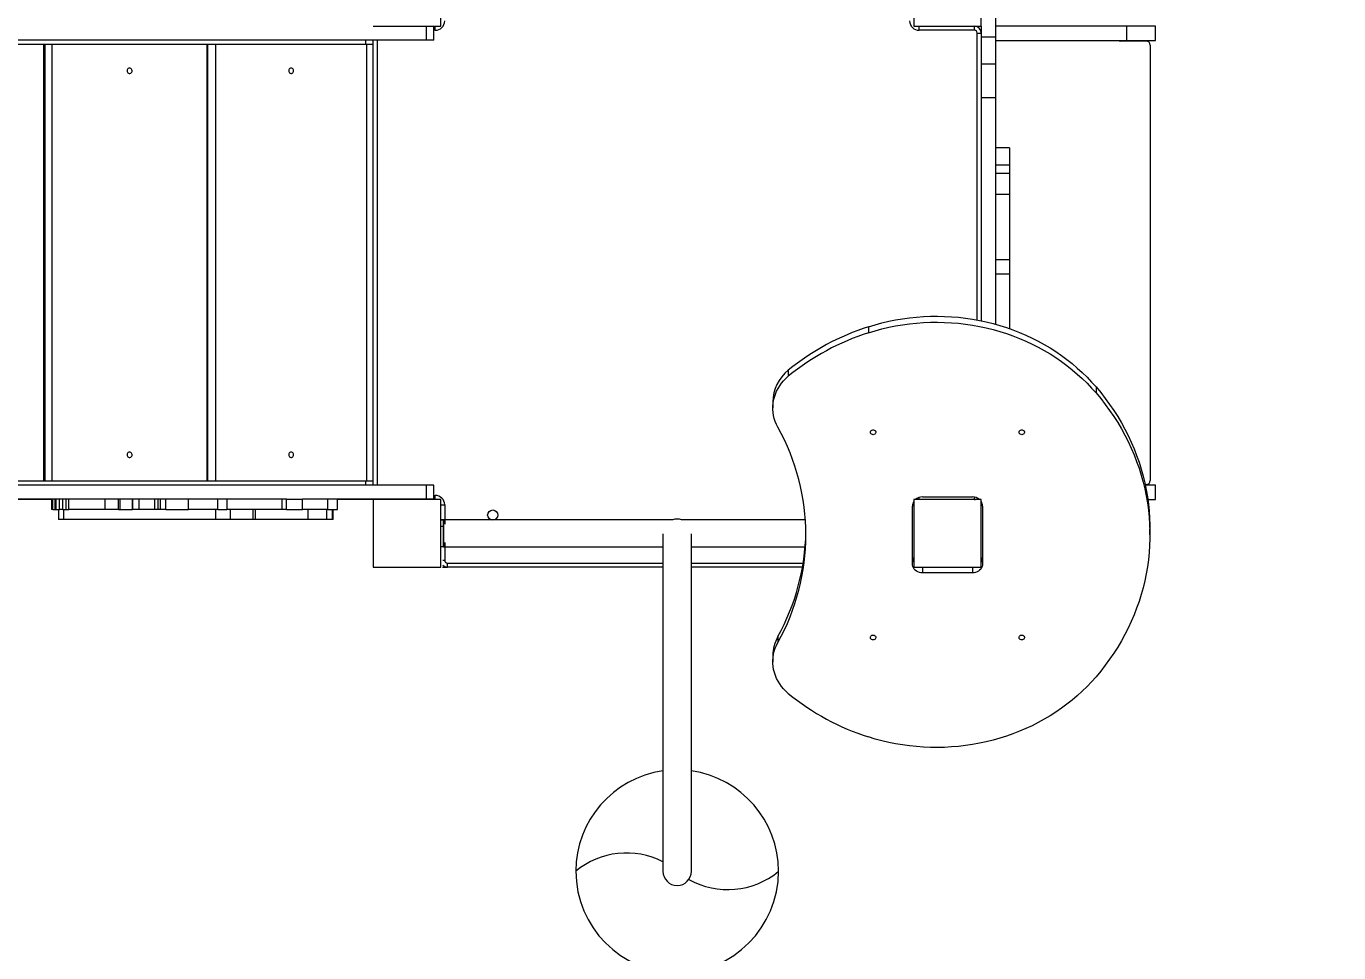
# Model space of a CAD drawing. Header units: millimetres. Extents: x -6332 to 8932, y -6739 to 7096.
# Drawn here: x 150 to 2093, y -630 to 740 of the extents above; entities that cross this region are included whole.
import ezdxf

# ---------------------------------------------------------------- set-up
doc = ezdxf.new("R2010")
doc.units = ezdxf.units.MM
for name, color, linetype in [('DIKOM_ОБЪЕКТ', 7, 'Continuous'), ('DIKOM_РАЗМЕР_ЗОНА', 7, 'Continuous'), ('DIKOM_РАЗМЕР_ОБЪЕКТА', 7, 'Continuous')]:
    doc.layers.add(name, color=color, linetype=linetype)
doc.styles.add('style1', font='arial.ttf', dxfattribs={"width": 0.8})
doc.dimstyles.new('1-50', dxfattribs={"dimtxt": 300, "dimasz": 200, "dimexe": 100, "dimexo": 0, "dimgap": 100, "dimtad": 1, "dimtxsty": 'style1', "dimcen": 200, "dimclrd": 7, "dimclre": 7, "dimclrt": 7, "dimadec": 1, "dimazin": 2, "dimtfac": 1, "dimtmove": 0, "dimatfit": 2, "dimfxl": 0, "dimlwd": 25, "dimlwe": 18, "dimarcsym": 0})

# ---------------------------------------------------------------- blocks, each defined once
blk = doc.blocks.new('*D9')
at = {"layer": 'Defpoints', "color": 0, "transparency": 16777216}
for p in [(777.2, 5594), (-4228.7, -3389.8), (7301.7, -3389.8)]:
    blk.add_point(p, dxfattribs=at)
at = {"layer": 'DIKOM_РАЗМЕР_ОБЪЕКТА', "color": 7, "lineweight": 18, "transparency": 16777216}
for p, q in [((777.2, 5594), (7401.7, 5594)), ((-4228.7, -3389.8), (7401.7, -3389.8))]:
    blk.add_line(p, q, dxfattribs=at)
at = {"layer": 'DIKOM_РАЗМЕР_ОБЪЕКТА', "color": 7, "lineweight": 25, "transparency": 16777216}
blk.add_line((7301.7, 5394), (7301.7, -3189.8), dxfattribs=at)
at = {"layer": 'DIKOM_РАЗМЕР_ОБЪЕКТА', "color": 7, "transparency": 16777216}
for points in [[(7268.4, 5394), (7335.1, 5394), (7301.7, 5594)], [(7268.4, -3189.8), (7335.1, -3189.8), (7301.7, -3389.8)]]:
    blk.add_solid(points, dxfattribs=at)
at = {"layer": 'DIKOM_РАЗМЕР_ОБЪЕКТА', "color": 7, "transparency": 16777216, "insert": (7048.6, 1153.7), "char_height": 300, "attachment_point": 5, "rotation": 90, "style": 'style1'}
blk.add_mtext('9000', dxfattribs=at)
blk = doc.blocks.new('*D10')
at = {"layer": 'Defpoints', "color": 0, "transparency": 16777216}
for p in [(4034.8, 3636.6), (-4490.8, -1960.5), (4034.8, -5533.4)]:
    blk.add_point(p, dxfattribs=at)
at = {"layer": 'DIKOM_РАЗМЕР_ОБЪЕКТА', "color": 7, "lineweight": 18, "transparency": 16777216}
for p, q in [((4034.8, 3636.6), (4034.8, -5633.4)), ((-4490.8, -1960.5), (-4490.8, -5633.4))]:
    blk.add_line(p, q, dxfattribs=at)
at = {"layer": 'DIKOM_РАЗМЕР_ОБЪЕКТА', "color": 7, "lineweight": 25, "transparency": 16777216}
blk.add_line((-4290.8, -5533.4), (3834.8, -5533.4), dxfattribs=at)
at = {"layer": 'DIKOM_РАЗМЕР_ОБЪЕКТА', "color": 7, "transparency": 16777216}
for points in [[(-4290.8, -5500.1), (-4290.8, -5566.7), (-4490.8, -5533.4)], [(3834.8, -5500.1), (3834.8, -5566.7), (4034.8, -5533.4)]]:
    blk.add_solid(points, dxfattribs=at)
at = {"layer": 'DIKOM_РАЗМЕР_ОБЪЕКТА', "color": 7, "transparency": 16777216, "insert": (308, -5280.2), "char_height": 300, "attachment_point": 5, "style": 'style1'}
blk.add_mtext('8500', dxfattribs=at)
blk = doc.blocks.new('*D11')
at = {"layer": 'Defpoints', "color": 0, "transparency": 16777216}
for p in [(1114.3, 7096.4), (-4349.6, -4627.3), (8831.8, -4627.3)]:
    blk.add_point(p, dxfattribs=at)
at = {"layer": 'DIKOM_РАЗМЕР_ЗОНА', "color": 7, "lineweight": 18, "transparency": 16777216}
for p, q in [((1114.3, 7096.4), (8931.8, 7096.4)), ((-4349.6, -4627.3), (8931.8, -4627.3))]:
    blk.add_line(p, q, dxfattribs=at)
at = {"layer": 'DIKOM_РАЗМЕР_ЗОНА', "color": 7, "lineweight": 25, "transparency": 16777216}
blk.add_line((8831.8, 6896.4), (8831.8, -4427.3), dxfattribs=at)
at = {"layer": 'DIKOM_РАЗМЕР_ЗОНА', "color": 7, "transparency": 16777216}
for points in [[(8798.4, 6896.4), (8865.1, 6896.4), (8831.8, 7096.4)], [(8798.4, -4427.3), (8865.1, -4427.3), (8831.8, -4627.3)]]:
    blk.add_solid(points, dxfattribs=at)
at = {"layer": 'DIKOM_РАЗМЕР_ЗОНА', "color": 7, "transparency": 16777216, "insert": (8578.6, 1308.2), "char_height": 300, "attachment_point": 5, "rotation": 90, "style": 'style1'}
blk.add_mtext('11750', dxfattribs=at)
blk = doc.blocks.new('*D12')
at = {"layer": 'Defpoints', "color": 0, "transparency": 16777216}
for p in [(6134.4, 3354.9), (-6332, -2644.9), (6134.4, -6639)]:
    blk.add_point(p, dxfattribs=at)
at = {"layer": 'DIKOM_РАЗМЕР_ЗОНА', "color": 7, "lineweight": 18, "transparency": 16777216}
for p, q in [((6134.4, 3354.9), (6134.4, -6739)), ((-6332, -2644.9), (-6332, -6739))]:
    blk.add_line(p, q, dxfattribs=at)
at = {"layer": 'DIKOM_РАЗМЕР_ЗОНА', "color": 7, "lineweight": 25, "transparency": 16777216}
blk.add_line((-6132, -6639), (5934.4, -6639), dxfattribs=at)
at = {"layer": 'DIKOM_РАЗМЕР_ЗОНА', "color": 7, "transparency": 16777216}
for points in [[(-6132, -6605.7), (-6132, -6672.3), (-6332, -6639)], [(5934.4, -6605.7), (5934.4, -6672.3), (6134.4, -6639)]]:
    blk.add_solid(points, dxfattribs=at)
at = {"layer": 'DIKOM_РАЗМЕР_ЗОНА', "color": 7, "transparency": 16777216, "insert": (-98.8, -6385.8), "char_height": 300, "attachment_point": 5, "style": 'style1'}
blk.add_mtext('12500', dxfattribs=at)

msp = doc.modelspace()

# ---------------------------------------------------------------- linework, layer by layer
at = {"layer": 'DIKOM_ОБЪЕКТ', "color": 7, "linetype": 'Continuous', "lineweight": 15}
for p, q in [((763.67, 740.087), (763.67, 840.087)), ((1463.67, 840.087), (1463.67, 740.087)), ((1563.67, 740.087), (1563.67, 840.087)), ((1584.67, 758.087), (1584.67, 724.085)), ((663.67, 740.087), (763.67, 740.087)), ((742.883, 719.321), (742.883, 740.087)), ((753.67, 719.321), (753.67, 740.087)), ((755.67, 734.087), (755.67, 740.087)), ((1463.67, 740.087), (1563.67, 740.087)), ((1471.67, 734.087), (1471.67, 740.087)), ((1553.67, 734.087), (1553.67, 740.087)), ((1563.67, 740.087), (1563.67, 724.085)), ((1778.986, 740.087), (1584.67, 740.087)), ((1778.986, 719.087), (1778.986, 740.087)), ((1821.67, 740.087), (1778.986, 740.087)), ((1821.67, 719.087), (1821.67, 740.087)), ((742.883, 719.321), (-815.33, 719.321)), ((652.836, 713.087), (652.836, 719.321)), ((663.67, 713.087), (663.67, 719.321)), ((669.67, 719.321), (669.67, 61.321)), ((753.67, 719.321), (742.883, 719.321)), ((755.67, 734.087), (753.67, 734.087)), ((1553.67, 734.087), (1471.67, 734.087)), ((1557.67, 730.087), (1563.67, 730.087)), ((1557.67, 305.579), (1557.67, 730.087)), ((1584.67, 724.085), (1563.67, 724.085)), ((1563.67, 724.085), (1563.67, 684.085)), ((1584.67, 724.085), (1584.67, 684.085)), ((1584.67, 719.087), (1778.986, 719.087)), ((1778.986, 719.087), (1821.67, 719.087)), ((652.836, 713.087), (-813.028, 713.087)), ((176.24, 67.087), (176.24, 713.087)), ((177.764, 713.087), (177.764, 67.087)), ((188.37, 713.087), (188.37, 67.087)), ((418.275, 67.087), (418.275, 713.087)), ((418.395, 713.087), (418.395, 67.087)), ((430.316, 713.087), (430.316, 67.087)), ((663.67, 713.087), (652.836, 713.087)), ((654.629, 67.087), (654.629, 713.087)), ((663.67, 67.087), (663.67, 713.087)), ((1807.67, 718.087), (1769.67, 718.087)), ((1813.67, 712.087), (1813.67, 68.087)), ((1584.67, 684.085), (1563.67, 684.085)), ((1563.67, 684.085), (1563.67, 634.086)), ((1584.67, 684.085), (1584.67, 634.086)), ((299.898, 675.548), (299.654, 674.386)), ((299.654, 674.386), (299.736, 673.197)), ((299.736, 673.197), (300.137, 672.087)), ((300.447, 676.581), (299.898, 675.548)), ((300.137, 672.087), (300.821, 671.155)), ((301.25, 677.392), (300.447, 676.581)), ((300.821, 671.155), (301.727, 670.483)), ((302.238, 677.909), (301.25, 677.392)), ((301.727, 670.483), (302.774, 670.131)), ((303.323, 678.087), (302.238, 677.909)), ((302.774, 670.131), (303.871, 670.131)), ((304.407, 677.909), (303.323, 678.087)), ((303.871, 670.131), (304.919, 670.483)), ((305.395, 677.392), (304.407, 677.909)), ((304.919, 670.483), (305.825, 671.155)), ((306.199, 676.581), (305.395, 677.392)), ((305.825, 671.155), (306.508, 672.087)), ((306.747, 675.548), (306.199, 676.581)), ((306.508, 672.087), (306.909, 673.197)), ((306.991, 674.386), (306.747, 675.548)), ((306.909, 673.197), (306.991, 674.386)), ((539.132, 675.548), (538.893, 674.386)), ((538.893, 674.386), (538.973, 673.197)), ((538.973, 673.197), (539.364, 672.087)), ((539.666, 676.581), (539.132, 675.548)), ((539.364, 672.087), (540.031, 671.155)), ((540.451, 677.392), (539.666, 676.581)), ((540.031, 671.155), (540.915, 670.483)), ((541.414, 677.909), (540.451, 677.392)), ((540.915, 670.483), (541.938, 670.131)), ((542.473, 678.087), (541.414, 677.909)), ((541.938, 670.131), (543.007, 670.131)), ((543.53, 677.909), (542.473, 678.087)), ((543.007, 670.131), (544.03, 670.483)), ((544.494, 677.392), (543.53, 677.909)), ((544.03, 670.483), (544.913, 671.155)), ((545.278, 676.581), (544.494, 677.392)), ((544.913, 671.155), (545.581, 672.087)), ((545.813, 675.548), (545.278, 676.581)), ((545.581, 672.087), (545.972, 673.197)), ((546.051, 674.386), (545.813, 675.548)), ((545.972, 673.197), (546.051, 674.386)), ((1584.67, 634.086), (1563.67, 634.086)), ((1563.67, 634.086), (1563.67, 304.398)), ((1584.67, 634.086), (1584.67, 299.326)), ((1605.67, 560.359), (1584.67, 560.359)), ((1605.67, 560.359), (1605.67, 534.589)), ((1605.67, 534.589), (1584.67, 534.589)), ((1605.67, 534.589), (1605.67, 522.071)), ((1605.67, 522.071), (1584.67, 522.071)), ((1605.67, 522.071), (1605.67, 491.347)), ((1605.67, 491.347), (1584.67, 491.347)), ((1605.67, 491.347), (1605.67, 394.693)), ((1605.67, 394.693), (1584.67, 394.693)), ((1605.67, 394.693), (1605.67, 373.48)), ((1605.67, 373.48), (1584.67, 373.48)), ((1605.67, 373.48), (1605.67, 292.728)), ((1478.199, 310.673), (1488.594, 311.099)), ((1488.594, 311.099), (1498.999, 311.198)), ((1498.999, 311.198), (1509.402, 310.971)), ((1509.402, 310.971), (1519.789, 310.416)), ((1396.894, 295.636), (1406.762, 298.627)), ((1396.894, 295.636), (1396.894, 286.757)), ((1406.762, 298.627), (1416.739, 301.306)), ((1406.762, 289.747), (1416.739, 292.426)), ((1416.739, 301.306), (1426.812, 303.669)), ((1416.739, 292.426), (1426.812, 294.789)), ((1426.812, 303.669), (1436.97, 305.715)), ((1426.812, 294.789), (1436.97, 296.835)), ((1436.97, 305.715), (1447.2, 307.44)), ((1436.97, 296.835), (1447.2, 298.56)), ((1447.2, 307.44), (1457.49, 308.842)), ((1447.2, 298.56), (1457.49, 299.962)), ((1457.49, 308.842), (1467.827, 309.92)), ((1457.49, 299.962), (1467.827, 301.041)), ((1467.827, 309.92), (1478.199, 310.673)), ((1467.827, 301.041), (1478.199, 301.793)), ((1478.199, 301.793), (1488.594, 302.219)), ((1488.594, 302.219), (1498.999, 302.319)), ((1498.999, 302.319), (1509.402, 302.092)), ((1509.402, 302.092), (1519.789, 301.537)), ((1519.789, 310.416), (1530.149, 309.536)), ((1519.789, 301.537), (1530.149, 300.656)), ((1530.149, 309.536), (1540.469, 308.331)), ((1530.149, 300.656), (1540.469, 299.451)), ((1540.469, 308.331), (1550.737, 306.801)), ((1540.469, 299.451), (1550.737, 297.921)), ((1550.737, 306.801), (1560.94, 304.95)), ((1550.737, 297.921), (1560.94, 296.07)), ((1560.94, 304.95), (1571.066, 302.779)), ((1560.94, 296.07), (1571.066, 293.9)), ((1571.066, 302.779), (1581.103, 300.292)), ((1571.066, 293.9), (1581.103, 291.412)), ((1581.103, 300.292), (1591.039, 297.49)), ((1581.103, 291.412), (1591.039, 288.61)), ((1591.039, 297.49), (1600.861, 294.378)), ((1600.861, 294.378), (1610.559, 290.959)), ((1396.894, 286.757), (1406.762, 289.747)), ((1591.039, 288.61), (1600.861, 285.499)), ((1600.861, 285.499), (1610.559, 282.08)), ((1610.559, 290.959), (1620.12, 287.238)), ((1610.559, 282.08), (1620.12, 278.358)), ((1620.12, 287.238), (1629.532, 283.218)), ((1620.12, 278.358), (1629.532, 274.339)), ((1629.532, 283.218), (1638.786, 278.906)), ((1629.532, 274.339), (1638.786, 270.026)), ((1638.786, 278.906), (1647.868, 274.304)), ((1647.868, 274.304), (1656.769, 269.421)), ((1638.786, 270.026), (1647.868, 265.425)), ((1647.868, 265.425), (1656.769, 260.54)), ((1656.769, 269.421), (1665.478, 264.259)), ((1656.769, 260.54), (1665.478, 255.38)), ((1665.478, 264.259), (1673.984, 258.828)), ((1665.478, 255.38), (1673.984, 249.949)), ((1673.984, 258.828), (1682.277, 253.133)), ((1682.277, 253.133), (1690.347, 247.18)), ((1673.984, 249.949), (1682.277, 244.253)), ((1682.277, 244.253), (1690.347, 238.3)), ((1690.347, 247.18), (1698.184, 240.977)), ((1690.347, 238.3), (1698.184, 232.098)), ((1698.184, 240.977), (1705.78, 234.532)), ((1705.78, 234.532), (1713.124, 227.852)), ((1268.108, 212.123), (1271.17, 215.754)), ((1271.17, 215.754), (1274.512, 219.174)), ((1274.512, 219.174), (1278.117, 222.369)), ((1278.117, 231.249), (1278.117, 222.369)), ((1698.184, 232.098), (1705.78, 225.653)), ((1705.78, 225.653), (1713.124, 218.972)), ((1713.124, 227.852), (1720.208, 220.945)), ((1713.124, 218.972), (1720.208, 212.066)), ((1720.208, 220.945), (1727.024, 213.82)), ((1727.024, 213.82), (1733.562, 206.485)), ((1257.507, 191.525), (1258.96, 195.901)), ((1258.96, 195.901), (1260.757, 200.171)), ((1260.757, 200.171), (1262.888, 204.311)), ((1262.888, 204.311), (1265.343, 208.303)), ((1265.343, 208.303), (1268.108, 212.123)), ((1720.208, 212.066), (1727.024, 204.94)), ((1727.024, 204.94), (1733.562, 197.605)), ((1733.562, 206.485), (1733.562, 197.605)), ((1733.562, 206.485), (1740.552, 198.095)), ((1733.562, 197.605), (1740.552, 189.216)), ((1740.552, 198.095), (1747.253, 189.515)), ((1255.221, 184.324), (1255.221, 175.445)), ((1255.257, 173.423), (1255.277, 177.992)), ((1255.277, 177.992), (1255.661, 182.548)), ((1255.661, 182.548), (1256.406, 187.067)), ((1256.406, 187.067), (1257.507, 191.525)), ((1740.552, 189.216), (1747.253, 180.635)), ((1747.253, 189.515), (1753.66, 180.753)), ((1747.253, 180.635), (1753.66, 171.873)), ((1753.66, 180.753), (1759.766, 171.815)), ((1255.598, 168.864), (1255.257, 173.423)), ((1256.302, 164.339), (1255.598, 168.864)), ((1257.363, 159.873), (1256.302, 164.339)), ((1258.776, 155.486), (1257.363, 159.873)), ((1260.534, 151.204), (1258.776, 155.486)), ((1753.66, 171.873), (1759.766, 162.935)), ((1759.766, 171.815), (1765.566, 162.711)), ((1759.766, 162.935), (1765.566, 153.832)), ((1765.566, 162.711), (1771.053, 153.45)), ((1262.627, 147.047), (1260.534, 151.204)), ((1399.681, 139.302), (1399.77, 140.379)), ((1399.947, 138.248), (1399.681, 139.302)), ((1399.77, 140.379), (1400.206, 141.385)), ((1400.543, 137.313), (1399.947, 138.248)), ((1400.206, 141.385), (1400.949, 142.23)), ((1401.417, 136.578), (1400.543, 137.313)), ((1400.949, 142.23), (1401.935, 142.839)), ((1402.491, 136.109), (1401.417, 136.578)), ((1401.935, 142.839), (1403.074, 143.157)), ((1403.67, 135.948), (1402.491, 136.109)), ((1403.074, 143.157), (1404.266, 143.157)), ((1404.849, 136.109), (1403.67, 135.948)), ((1404.266, 143.157), (1405.405, 142.839)), ((1405.923, 136.578), (1404.849, 136.109)), ((1405.405, 142.839), (1406.391, 142.23)), ((1406.797, 137.313), (1405.923, 136.578)), ((1406.391, 142.23), (1407.134, 141.385)), ((1407.393, 138.248), (1406.797, 137.313)), ((1407.134, 141.385), (1407.57, 140.379)), ((1407.659, 139.302), (1407.393, 138.248)), ((1407.57, 140.379), (1407.659, 139.302)), ((1619.681, 139.302), (1619.77, 140.379)), ((1619.946, 138.248), (1619.681, 139.302)), ((1619.77, 140.379), (1620.206, 141.385)), ((1620.542, 137.313), (1619.946, 138.248)), ((1620.206, 141.385), (1620.949, 142.23)), ((1621.416, 136.578), (1620.542, 137.313)), ((1620.949, 142.23), (1621.934, 142.839)), ((1622.491, 136.109), (1621.416, 136.578)), ((1621.934, 142.839), (1623.074, 143.157)), ((1623.67, 135.948), (1622.491, 136.109)), ((1623.074, 143.157), (1624.266, 143.157)), ((1624.849, 136.109), (1623.67, 135.948)), ((1624.266, 143.157), (1625.405, 142.839)), ((1625.923, 136.578), (1624.849, 136.109)), ((1625.405, 142.839), (1626.39, 142.23)), ((1626.797, 137.313), (1625.923, 136.578)), ((1626.39, 142.23), (1627.134, 141.385)), ((1627.393, 138.248), (1626.797, 137.313)), ((1627.134, 141.385), (1627.57, 140.379)), ((1627.659, 139.302), (1627.393, 138.248)), ((1627.57, 140.379), (1627.659, 139.302)), ((1765.566, 153.832), (1771.053, 144.57)), ((1771.053, 153.45), (1776.223, 144.04)), ((1771.053, 144.57), (1776.223, 135.16)), ((1776.223, 144.04), (1781.071, 134.49)), ((1776.223, 135.16), (1781.071, 125.61)), ((1781.071, 134.49), (1785.592, 124.809)), ((1781.071, 125.61), (1785.592, 115.93)), ((1785.592, 124.809), (1789.782, 115.007)), ((299.898, 107.548), (299.654, 106.385)), ((299.654, 106.385), (299.736, 105.197)), ((299.736, 105.197), (300.137, 104.087)), ((300.447, 108.581), (299.898, 107.548)), ((300.137, 104.087), (300.821, 103.154)), ((301.25, 109.392), (300.447, 108.581)), ((300.821, 103.154), (301.727, 102.483)), ((302.238, 109.909), (301.25, 109.392)), ((301.727, 102.483), (302.774, 102.132)), ((303.323, 110.086), (302.238, 109.909)), ((302.774, 102.132), (303.871, 102.132)), ((304.407, 109.909), (303.323, 110.086)), ((303.871, 102.132), (304.919, 102.483)), ((305.395, 109.392), (304.407, 109.909)), ((304.919, 102.483), (305.825, 103.154)), ((306.199, 108.581), (305.395, 109.392)), ((305.825, 103.154), (306.508, 104.087)), ((306.747, 107.548), (306.199, 108.581)), ((306.508, 104.087), (306.909, 105.197)), ((306.991, 106.385), (306.747, 107.548)), ((306.909, 105.197), (306.991, 106.385)), ((539.132, 107.548), (538.893, 106.385)), ((538.893, 106.385), (538.973, 105.197)), ((538.973, 105.197), (539.364, 104.087)), ((539.666, 108.581), (539.132, 107.548)), ((539.364, 104.087), (540.031, 103.154)), ((540.451, 109.392), (539.666, 108.581)), ((540.031, 103.154), (540.915, 102.483)), ((541.414, 109.909), (540.451, 109.392)), ((540.915, 102.483), (541.938, 102.132)), ((542.473, 110.086), (541.414, 109.909)), ((541.938, 102.132), (543.007, 102.132)), ((543.53, 109.909), (542.473, 110.086)), ((543.007, 102.132), (544.03, 102.483)), ((544.494, 109.392), (543.53, 109.909)), ((544.03, 102.483), (544.913, 103.154)), ((545.278, 108.581), (544.494, 109.392)), ((544.913, 103.154), (545.581, 104.087)), ((545.813, 107.548), (545.278, 108.581)), ((545.581, 104.087), (545.972, 105.197)), ((546.051, 106.385), (545.813, 107.548)), ((545.972, 105.197), (546.051, 106.385)), ((1785.592, 115.93), (1789.782, 106.128)), ((1789.782, 115.007), (1793.637, 105.093)), ((1789.782, 106.128), (1793.637, 96.213)), ((1793.637, 105.093), (1797.153, 95.076)), ((1793.637, 96.213), (1797.153, 86.196)), ((1797.153, 95.076), (1800.327, 84.966)), ((1797.153, 86.196), (1800.327, 76.086)), ((1800.327, 84.966), (1803.156, 74.771)), ((742.883, 61.321), (-815.33, 61.321)), ((652.836, 67.087), (-813.028, 67.087)), ((663.67, 67.087), (652.836, 67.087)), ((652.836, 61.321), (652.836, 67.087)), ((663.67, 61.321), (663.67, 67.087)), ((742.883, 40.321), (742.883, 61.321)), ((753.67, 61.321), (742.883, 61.321)), ((753.67, 40.321), (753.67, 61.321)), ((1800.327, 76.086), (1803.156, 65.891)), ((1803.156, 74.771), (1805.637, 64.503)), ((1803.156, 65.891), (1805.637, 55.623)), ((1805.637, 64.503), (1807.769, 54.17)), ((1807.67, 62.087), (1806.168, 62.087)), ((1821.67, 61.087), (1806.382, 61.087)), ((1821.67, 40.087), (1821.67, 61.087)), ((264.181, 40.321), (110.418, 40.321)), ((187.658, 40.087), (124.548, 40.087)), ((187.658, 40.321), (187.658, 25.321)), ((189.55, 25.321), (189.55, 40.321)), ((193.022, 25.321), (193.022, 40.321)), ((194.909, 25.321), (194.909, 40.321)), ((199.845, 25.321), (199.845, 40.321)), ((204.517, 25.321), (204.517, 40.321)), ((209.33, 25.321), (209.33, 40.321)), ((213.461, 25.321), (213.461, 40.321)), ((267.298, 40.321), (264.181, 40.321)), ((267.298, 25.321), (267.298, 40.321)), ((282.371, 40.321), (267.298, 40.321)), ((323.814, 40.321), (282.371, 40.321)), ((286.817, 25.321), (286.817, 40.321)), ((289.552, 25.321), (289.552, 40.321)), ((307.449, 25.321), (307.449, 40.321)), ((308.355, 25.321), (308.355, 40.321)), ((317.326, 25.321), (317.326, 40.321)), ((340.62, 40.321), (323.814, 40.321)), ((340.62, 25.321), (340.62, 40.321)), ((344.896, 40.321), (340.62, 40.321)), ((469.166, 40.321), (344.896, 40.321)), ((345.71, 25.321), (345.71, 40.321)), ((349.171, 25.321), (349.171, 40.321)), ((349.187, 25.321), (349.187, 40.321)), ((357.01, 25.321), (357.01, 40.321)), ((390.391, 25.321), (390.391, 40.321)), ((433.761, 25.321), (433.761, 40.321)), ((447.038, 40.321), (447.038, 25.321)), ((528.956, 40.321), (469.166, 40.321)), ((528.956, 25.321), (528.956, 40.321)), ((535.375, 40.321), (528.956, 40.321)), ((535.375, 25.321), (535.375, 40.321)), ((535.375, 40.321), (559.426, 40.321)), ((559.426, 25.321), (559.426, 40.321)), ((596.788, 40.321), (559.426, 40.321)), ((596.788, 25.321), (596.788, 40.321)), ((742.883, 40.321), (596.788, 40.321)), ((610.898, 25.321), (610.898, 40.321)), ((610.918, 25.321), (610.918, 40.321)), ((652.836, 40.087), (610.918, 40.087)), ((652.836, 40.087), (652.836, 40.321)), ((663.67, 40.087), (652.836, 40.087)), ((663.67, 40.087), (663.67, 40.321)), ((763.67, 40.087), (663.67, 40.087)), ((663.67, 40.087), (663.67, -59.914)), ((671.719, 40.278), (671.518, 40.321)), ((673.67, 40.087), (671.719, 40.278)), ((673.67, 40.087), (673.67, 40.321)), ((753.67, 40.321), (742.883, 40.321)), ((753.67, 46.086), (755.67, 46.086)), ((755.67, 40.087), (755.67, 46.086)), ((763.67, -59.914), (763.67, 40.087)), ((763.67, -59.914), (763.67, 40.087)), ((1463.67, 40.087), (1463.67, -59.914)), ((1563.67, 40.087), (1463.67, 40.087)), ((1471.67, 40.087), (1471.67, 43.121)), ((1476.67, 43.899), (1550.67, 43.899)), ((1553.67, 40.087), (1553.67, 43.624)), ((1563.67, -59.914), (1563.67, 40.087)), ((1805.637, 55.623), (1807.769, 45.29)), ((1807.769, 54.17), (1809.548, 43.782)), ((1807.769, 45.29), (1809.548, 34.903)), ((1809.548, 43.782), (1810.973, 33.35)), ((1810.094, 40.087), (1821.67, 40.087)), ((189.55, 25.321), (187.658, 25.321)), ((189.55, 25.321), (193.022, 25.321)), ((193.022, 25.321), (194.909, 25.321)), ((194.909, 25.321), (199.845, 25.321)), ((198.36, 25.321), (198.36, 10.321)), ((204.517, 25.321), (199.845, 25.321)), ((204.517, 25.321), (209.33, 25.321)), ((205.939, 10.321), (205.939, 25.321)), ((209.33, 25.321), (213.461, 25.321)), ((267.298, 25.321), (213.461, 25.321)), ((286.817, 25.321), (267.298, 25.321)), ((286.817, 25.321), (289.552, 25.321)), ((289.552, 25.321), (307.449, 25.321)), ((308.355, 25.321), (307.449, 25.321)), ((317.326, 25.321), (308.355, 25.321)), ((340.62, 25.321), (317.326, 25.321)), ((345.71, 25.321), (340.62, 25.321)), ((349.171, 25.321), (345.71, 25.321)), ((357.01, 25.321), (349.187, 25.321)), ((357.01, 25.321), (390.391, 25.321)), ((433.761, 25.321), (390.391, 25.321)), ((431.153, 10.321), (431.153, 25.321)), ((433.761, 25.321), (447.038, 25.321)), ((528.956, 25.321), (447.038, 25.321)), ((452.862, 10.321), (452.862, 25.321)), ((486.207, 10.321), (486.207, 25.321)), ((489.797, 10.321), (489.797, 25.321)), ((535.375, 25.321), (528.956, 25.321)), ((535.375, 25.321), (559.426, 25.321)), ((596.788, 25.321), (559.426, 25.321)), ((567.369, 10.321), (567.369, 25.321)), ((595.19, 10.321), (595.19, 25.321)), ((596.788, 25.321), (610.898, 25.321)), ((603.553, 10.321), (603.553, 25.321)), ((604.435, 10.321), (604.435, 25.321)), ((610.918, 25.321), (610.898, 25.321)), ((763.67, 32.086), (769.67, 32.086)), ((769.67, 32.086), (769.67, 3.587)), ((1461.67, -54.808), (1461.67, 30.306)), ((1565.67, 30.306), (1565.67, -54.808)), ((1809.548, 34.903), (1810.973, 24.47)), ((1810.973, 33.35), (1812.044, 22.883)), ((1810.973, 24.47), (1812.044, 14.004)), ((1812.044, 22.883), (1812.757, 12.391)), ((205.939, 10.321), (198.36, 10.321)), ((431.153, 10.321), (205.939, 10.321)), ((452.862, 10.321), (431.153, 10.321)), ((486.207, 10.321), (452.862, 10.321)), ((489.797, 10.321), (486.207, 10.321)), ((567.369, 10.321), (489.797, 10.321)), ((595.19, 10.321), (567.369, 10.321)), ((603.553, 10.321), (595.19, 10.321)), ((604.435, 10.321), (603.553, 10.321)), ((763.67, 10.087), (766.67, 10.087)), ((767.67, 10.087), (763.67, 10.087)), ((763.67, -29.913), (763.67, 10.087)), ((766.67, 0.087), (763.67, 0.087)), ((767.67, 10.087), (766.67, 10.087)), ((767.67, 10.087), (767.67, -29.913)), ((1107.267, 10.087), (767.67, 10.087)), ((767.67, -29.913), (767.67, 10.087)), ((1303.322, 10.087), (1120.073, 10.087)), ((1812.044, 14.004), (1812.757, 3.511)), ((1812.757, 12.391), (1813.115, 1.884)), ((1812.757, 3.511), (1813.115, -6.995)), ((1813.115, 1.884), (1813.159, -3.371)), ((1092.67, -10.713), (1092.67, -509.913)), ((1134.67, -509.913), (1134.67, -10.713)), ((1813.115, -17.507), (1812.757, -28.014)), ((1813.115, -6.995), (1813.115, -17.507)), ((1813.159, -12.251), (1813.159, -3.371)), ((767.67, -29.913), (763.67, -29.913)), ((767.67, -29.913), (766.67, -29.913)), ((767.67, -29.913), (1092.67, -29.913)), ((769.67, -23.414), (769.67, -49.913)), ((1134.67, -29.913), (1303.609, -29.913)), ((1812.044, -38.506), (1810.973, -48.973)), ((1812.757, -28.014), (1812.044, -38.506)), ((766.67, -49.913), (769.67, -49.913)), ((773.67, -59.914), (773.67, -53.913)), ((773.67, -53.913), (1092.67, -53.913)), ((1134.67, -53.913), (1300.191, -53.913)), ((1461.854, -56.934), (1461.67, -54.808)), ((1462.404, -59.009), (1461.854, -56.934)), ((1565.485, -56.934), (1564.936, -59.009)), ((1565.67, -54.808), (1565.485, -56.934)), ((1810.973, -48.973), (1809.548, -59.404)), ((663.67, -59.914), (763.67, -59.914)), ((766.252, -59.914), (773.67, -59.914)), ((1092.67, -59.914), (773.67, -59.914)), ((1299.183, -59.914), (1134.67, -59.914)), ((1463.305, -60.979), (1462.404, -59.009)), ((1464.535, -62.798), (1463.305, -60.979)), ((1463.67, -59.914), (1563.67, -59.914)), ((1466.063, -64.42), (1464.535, -62.798)), ((1467.853, -65.804), (1466.063, -64.42)), ((1469.86, -66.919), (1467.853, -65.804)), ((1472.035, -67.736), (1469.86, -66.919)), ((1474.323, -68.233), (1472.035, -67.736)), ((1476.67, -68.401), (1474.323, -68.233)), ((1476.67, -59.914), (1476.67, -68.401)), ((1550.67, -68.401), (1476.67, -68.401)), ((1550.67, -59.914), (1550.67, -68.401)), ((1553.017, -68.233), (1550.67, -68.401)), ((1555.305, -67.736), (1553.017, -68.233)), ((1557.48, -66.919), (1555.305, -67.736)), ((1559.487, -65.804), (1557.48, -66.919)), ((1561.276, -64.42), (1559.487, -65.804)), ((1562.805, -62.798), (1561.276, -64.42)), ((1564.035, -60.979), (1562.805, -62.798)), ((1564.936, -59.009), (1564.035, -60.979)), ((1807.769, -69.792), (1805.637, -80.125)), ((1809.548, -59.404), (1807.769, -69.792)), ((1803.156, -90.393), (1800.327, -100.588)), ((1805.637, -80.125), (1803.156, -90.393)), ((1797.153, -110.699), (1793.637, -120.716)), ((1800.327, -100.588), (1797.153, -110.699)), ((1789.782, -130.63), (1785.592, -140.432)), ((1793.637, -120.716), (1789.782, -130.63)), ((1781.071, -150.113), (1776.223, -159.662)), ((1785.592, -140.432), (1781.071, -150.113)), ((1260.534, -175.706), (1262.627, -171.55)), ((1262.627, -162.67), (1262.627, -171.55)), ((1399.681, -164.346), (1399.77, -163.268)), ((1399.947, -165.4), (1399.681, -164.346)), ((1399.77, -163.268), (1400.206, -162.263)), ((1400.543, -166.335), (1399.947, -165.4)), ((1400.206, -162.263), (1400.949, -161.418)), ((1401.417, -167.069), (1400.543, -166.335)), ((1400.949, -161.418), (1401.935, -160.809)), ((1402.491, -167.539), (1401.417, -167.069)), ((1401.935, -160.809), (1403.074, -160.491)), ((1403.67, -167.7), (1402.491, -167.539)), ((1403.074, -160.491), (1404.266, -160.491)), ((1404.849, -167.539), (1403.67, -167.7)), ((1404.266, -160.491), (1405.405, -160.809)), ((1405.923, -167.069), (1404.849, -167.539)), ((1405.405, -160.809), (1406.391, -161.418)), ((1406.797, -166.335), (1405.923, -167.069)), ((1406.391, -161.418), (1407.134, -162.263)), ((1407.393, -165.4), (1406.797, -166.335)), ((1407.134, -162.263), (1407.57, -163.268)), ((1407.659, -164.346), (1407.393, -165.4)), ((1407.57, -163.268), (1407.659, -164.346)), ((1619.681, -164.346), (1619.77, -163.268)), ((1619.946, -165.4), (1619.681, -164.346)), ((1619.77, -163.268), (1620.206, -162.263)), ((1620.542, -166.335), (1619.946, -165.4)), ((1620.206, -162.263), (1620.949, -161.418)), ((1621.416, -167.069), (1620.542, -166.335)), ((1620.949, -161.418), (1621.934, -160.809)), ((1622.491, -167.539), (1621.416, -167.069)), ((1621.934, -160.809), (1623.074, -160.491)), ((1623.67, -167.7), (1622.491, -167.539)), ((1623.074, -160.491), (1624.266, -160.491)), ((1624.849, -167.539), (1623.67, -167.7)), ((1624.266, -160.491), (1625.405, -160.809)), ((1625.923, -167.069), (1624.849, -167.539)), ((1625.405, -160.809), (1626.39, -161.418)), ((1626.797, -166.335), (1625.923, -167.069)), ((1626.39, -161.418), (1627.134, -162.263)), ((1627.393, -165.4), (1626.797, -166.335)), ((1627.134, -162.263), (1627.57, -163.268)), ((1627.659, -164.346), (1627.393, -165.4)), ((1627.57, -163.268), (1627.659, -164.346)), ((1771.053, -169.072), (1765.566, -178.333)), ((1776.223, -159.662), (1771.053, -169.072)), ((1255.221, -191.068), (1255.221, -199.947)), ((1255.257, -197.925), (1255.598, -193.366)), ((1255.598, -193.366), (1256.302, -188.842)), ((1256.302, -188.842), (1257.363, -184.375)), ((1257.363, -184.375), (1258.776, -179.989)), ((1258.776, -179.989), (1260.534, -175.706)), ((1759.766, -187.437), (1753.66, -196.375)), ((1765.566, -178.333), (1759.766, -187.437)), ((1255.277, -202.494), (1255.257, -197.925)), ((1255.661, -207.049), (1255.277, -202.494)), ((1256.406, -211.569), (1255.661, -207.049)), ((1257.507, -216.027), (1256.406, -211.569)), ((1747.253, -205.138), (1740.552, -213.718)), ((1753.66, -196.375), (1747.253, -205.138)), ((1258.96, -220.403), (1257.507, -216.027)), ((1260.757, -224.672), (1258.96, -220.403)), ((1262.888, -228.813), (1260.757, -224.672)), ((1265.343, -232.804), (1262.888, -228.813)), ((1268.108, -236.625), (1265.343, -232.804)), ((1727.024, -229.443), (1720.208, -236.567)), ((1733.562, -222.107), (1727.024, -229.443)), ((1740.552, -213.718), (1733.562, -222.107)), ((1271.17, -240.255), (1268.108, -236.625)), ((1274.512, -243.676), (1271.17, -240.255)), ((1278.117, -246.871), (1274.512, -243.676)), ((1705.78, -250.154), (1698.184, -256.599)), ((1713.124, -243.474), (1705.78, -250.154)), ((1720.208, -236.567), (1713.124, -243.474)), ((1682.277, -268.755), (1673.984, -274.45)), ((1690.347, -262.802), (1682.277, -268.755)), ((1698.184, -256.599), (1690.347, -262.802)), ((1647.868, -289.926), (1638.786, -294.528)), ((1656.769, -285.043), (1647.868, -289.926)), ((1665.478, -279.881), (1656.769, -285.043)), ((1673.984, -274.45), (1665.478, -279.881)), ((1600.861, -310.001), (1591.039, -313.113)), ((1610.559, -306.582), (1600.861, -310.001)), ((1620.12, -302.861), (1610.559, -306.582)), ((1629.532, -298.841), (1620.12, -302.861)), ((1638.786, -294.528), (1629.532, -298.841)), ((1406.762, -314.249), (1396.894, -311.259)), ((1416.739, -316.928), (1406.762, -314.249)), ((1426.812, -319.291), (1416.739, -316.928)), ((1436.97, -321.337), (1426.812, -319.291)), ((1447.2, -323.062), (1436.97, -321.337)), ((1457.49, -324.465), (1447.2, -323.062)), ((1467.827, -325.542), (1457.49, -324.465)), ((1478.199, -326.296), (1467.827, -325.542)), ((1488.594, -326.722), (1478.199, -326.296)), ((1498.999, -326.821), (1488.594, -326.722)), ((1509.402, -326.593), (1498.999, -326.821)), ((1519.789, -326.039), (1509.402, -326.593)), ((1530.149, -325.158), (1519.789, -326.039)), ((1540.469, -323.953), (1530.149, -325.158)), ((1550.737, -322.423), (1540.469, -323.953)), ((1560.94, -320.573), (1550.737, -322.423)), ((1571.066, -318.402), (1560.94, -320.573)), ((1581.103, -315.914), (1571.066, -318.402)), ((1591.039, -313.113), (1581.103, -315.914))]:
    msp.add_line(p, q, dxfattribs=at)
msp.add_circle((840.67, 17.087), 7.5, dxfattribs=at)
for centre, radius, start, end in [((755.67, 748.087), 14, 270, 0), ((1471.67, 748.087), 14, 180, 270), ((1553.67, 730.087), 10, 0, 90), ((1553.67, 730.087), 4, 0, 90), ((1769.67, 724.087), 6, 236.442896, 270), ((1807.67, 712.087), 6, 0, 90), ((1505.458, -46.383), 358.836, 107.610504, 129.312559), ((1505.458, -55.263), 358.836, 107.610504, 129.312559), ((1316.131, 183.652), 60.914, 128.613099, 179.36789), ((977.322, -12.251), 326.764, 330.823441, 29.176559), ((1807.67, 68.087), 6, 270, 0), ((755.67, 32.087), 14, 0, 90), ((1476.563, 28.053), 15.846, 89.612864, 130.586512), ((1550.795, 28.103), 15.796, 49.346117, 90.454507), ((1553.67, 50.087), 10, 270, 302.123604), ((1474.35, 30.252), 12.68, 147.381119, 179.757807), ((1552.99, 30.252), 12.68, 0.242193, 32.618881), ((1113.67, -9.913), 21, 90, 107.75279), ((1113.67, -9.913), 21, 72.24721, 90), ((975.116, -2.6), 329.067, 330.893448, 359.092632), ((773.67, -49.913), 10, 225.572996, 270), ((773.67, -49.913), 4, 180, 270), ((1474.347, -45.875), 12.677, 180.238673, 212.622401), ((1552.993, -45.875), 12.677, 327.377599, 359.761327), ((1313.921, -191.213), 58.701, 150.906549, 179.858597), ((1505.475, 30.787), 358.867, 230.687993, 252.388233), ((1113.67, -509.913), 150, 98.047846, 180), ((1113.67, -509.913), 150, 0, 81.952154), ((1038.67, -600.153), 117.338, 62.599456, 129.730558), ((1113.67, -509.913), 150, 180, 0), ((1113.67, -509.913), 21, 180, 0), ((1113.67, -509.913), 21, 180, 270), ((1113.67, -509.913), 21, 270, 0), ((1188.67, -419.673), 117.338, 240.537394, 309.730558)]:
    msp.add_arc(centre, radius, start, end, dxfattribs=at)

# ---------------------------------------------------------------- dimensions: what is measured, and where the dimension line sits
at = {"layer": 'DIKOM_РАЗМЕР_ЗОНА'}
dim = msp.add_linear_dim(base=(8831.757, -4627.344), p1=(1114.346, 7096.351), p2=(-4349.589, -4627.344), angle=90, text='11750', dimstyle='1-50', dxfattribs=at)
dim.commit()
dim.dimension.update_dxf_attribs({"geometry": '*D11', "text_midpoint": (8831.757, 1308.196), "dimtype": 160})
dim = msp.add_linear_dim(base=(6134.379, -6639), p1=(-6332, -2644.933), p2=(6134.379, 3354.853), text='12500', dimstyle='1-50', dxfattribs=at)
dim.commit()
dim.dimension.update_dxf_attribs({"geometry": '*D12', "text_midpoint": (-98.81, -6639), "dimtype": 160})
at = {"layer": 'DIKOM_РАЗМЕР_ОБЪЕКТА'}
dim = msp.add_linear_dim(base=(7301.722, -3389.779), p1=(777.17, 5593.968), p2=(-4228.728, -3389.779), angle=90, text='9000', dimstyle='1-50', dxfattribs=at)
dim.commit()
dim.dimension.update_dxf_attribs({"geometry": '*D9', "text_midpoint": (7301.722, 1153.714), "dimtype": 160})
dim = msp.add_linear_dim(base=(4034.777, -5533.386), p1=(-4490.848, -1960.464), p2=(4034.777, 3636.587), text='8500', dimstyle='1-50', dxfattribs=at)
dim.commit()
dim.dimension.update_dxf_attribs({"geometry": '*D10', "text_midpoint": (308.034, -5533.386), "dimtype": 160})

doc.saveas('drawing.dxf')
